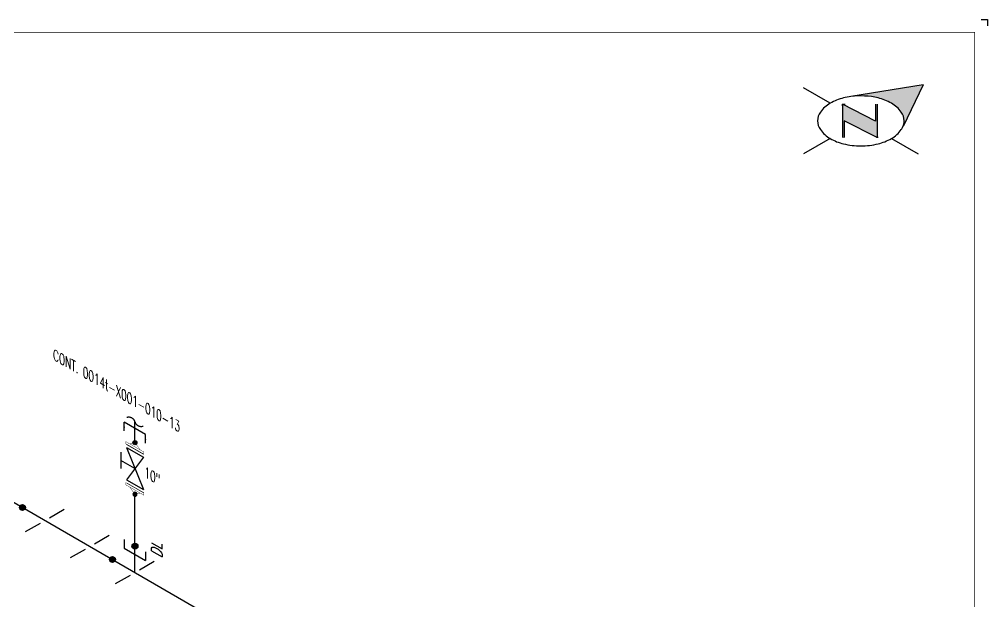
# Model space of a CAD drawing. Header units: inches. Extents: x 0 to 17.2, y 0 to 11.2.
# Drawn here: x 7.93 to 17.25, y 5.65 to 11.25 of the extents above; entities that cross this region are included whole.
import ezdxf

# ---------------------------------------------------------------- set-up
doc = ezdxf.new("R2010")
doc.units = ezdxf.units.IN
doc.header["$MEASUREMENT"] = 0
doc.linetypes.add('HIDDEN2', pattern=[0.1875, 0.125, -0.0625])
for name, color, linetype in [('3', 1, 'Continuous'), ('BORDER', 3, 'Continuous'), ('COMP', 1, 'Continuous'), ('Continuation', 7, 'Continuous'), ('DL', 20, 'Continuous'), ('FITTINGS', 4, 'Continuous'), ('PIPE-ANNO', 150, 'HIDDEN2'), ('TEXT', 7, 'Continuous'), ('UNAS.PIPE', 251, 'Continuous'), ('WELD POINTS', 41, 'Continuous'), ('Welds', 7, 'Continuous')]:
    doc.layers.add(name, color=color, linetype=linetype)
doc.layers.add('PIPE', color=7, linetype='Continuous', lineweight=30)
doc.styles.add('ISO30', font='simplex.shx', dxfattribs={"width": 0.85, "oblique": 30, "height": 0.075})
doc.styles.add('PART_Standard', font='romans', dxfattribs={"width": 0.8, "height": 0.09})
doc.styles.add('Richmond', font='arial.ttf')
doc.dimstyles.new('Richmond', dxfattribs={"dimtxt": 0.18, "dimasz": 0.18, "dimexe": 0.18, "dimexo": 0.0625, "dimgap": 0.09, "dimtad": 0, "dimtih": 1, "dimtoh": 1, "dimdec": 4, "dimzin": 0, "dimdsep": 46, "dimtxsty": 'Richmond', "dimcen": 0.09, "dimadec": 0, "dimazin": 0, "dimtfac": 1, "dimtdec": 4, "dimtofl": 0, "dimtmove": 0, "dimatfit": 3, "dimfxl": 1, "dimtolj": 1, "dimtzin": 0, "dimarcsym": 0})

# ---------------------------------------------------------------- blocks, each defined once
blk = doc.blocks.new('north2')
at = {"layer": 'BORDER'}
for points in [[(-0.706, -0.7673, -0.156851), (-0.679, -0.8512, -0.095667), (-0.6893, -0.9048), (-0.4945, -0.5044), (-1.1905, -0.6173, -0.092194), (-0.9281, -0.6306, -0.072341), (-0.8009, -0.6813, -0.106617)], [(-0.9381, -1.0109), (-0.9364, -1.0092), (-0.9364, -0.6907), (-0.9524, -0.6907), (-0.9524, -0.8533), (-1.2701, -0.6907), (-1.2701, -0.7067), (-1.2701, -1.0118), (-1.254, -1.0118), (-1.254, -0.8492)]]:
    blk.add_hatch(color=7, dxfattribs=at).paths.add_polyline_path(points)
at = {"layer": 'BORDER', "color": 7}
for p, q in [((-1.3895, -0.6813), (-1.6462, -0.5331)), ((-0.4945, -0.5044), (-1.1905, -0.6173)), ((-0.4945, -0.5044), (-0.6893, -0.9048)), ((-1.2701, -0.6907), (-1.2701, -1.0118)), ((-0.9524, -0.8533), (-1.2701, -0.6907)), ((-1.2701, -0.7067), (-1.2701, -0.6907)), ((-1.262, -0.6907), (-1.246, -0.6907)), ((-0.9524, -0.6907), (-0.9524, -0.8533)), ((-0.9364, -0.6907), (-0.9364, -1.0118)), ((-0.9364, -1.0118), (-1.254, -0.8492)), ((-1.254, -0.8492), (-1.254, -1.0118)), ((-1.3895, -1.0211), (-1.6462, -1.1694)), ((-1.2603, -1.0109), (-1.262, -1.0092)), ((-0.9283, -1.0118), (-0.9444, -1.0118)), ((-0.8009, -1.0211), (-0.5441, -1.1694))]:
    blk.add_line(p, q, dxfattribs=at)
for centre, radius, start, end in [((-1.1517, -1.0932), 0.4756, 103.44948, 120), ((-1.0952, -1.3294), 0.7185, 97.62035, 103.44948), ((-1.0952, -1.3294), 0.7185, 76.55052, 97.62035), ((-1.0387, -1.0932), 0.4756, 60, 76.55052), ((-1.2376, -0.9443), 0.3037, 120, 144.34287), ((-0.9527, -0.9443), 0.3037, 35.65713, 60), ((-1.3674, -0.8512), 0.144, 144.34287, 180), ((-0.823, -0.8512), 0.144, 360, 35.65713), ((-1.3674, -0.8512), 0.144, 180, 215.65713), ((-0.823, -0.8512), 0.144, 324.34287, 337.55468), ((-0.823, -0.8512), 0.144, 337.57958, 360), ((-1.2376, -0.7582), 0.3037, 215.65713, 240), ((-1.1517, -0.6093), 0.4756, 240, 256.55052), ((-1.0387, -0.6093), 0.4756, 283.44948, 300), ((-0.9527, -0.7582), 0.3037, 300, 324.34287), ((-1.0952, -0.373), 0.7185, 256.55052, 270), ((-1.0952, -0.373), 0.7185, 270, 283.44948)]:
    blk.add_arc(centre, radius, start, end, dxfattribs=at)
blk = doc.blocks.new('A$C6804a2e5')
blk.add_blockref('north2', (0, 0))
blk = doc.blocks.new('A$C860dd1f6')
at = {"layer": 'PIPE'}
blk.add_blockref('A$C6804a2e5', (0, 0), dxfattribs=at)
blk = doc.blocks.new('Border')
at = {"layer": 'BORDER', "const_width": 0.005}
blk.add_lwpolyline([(0.25, 0.25), (17.25, 0.25), (17.25, 11.25), (0.25, 11.25)], close=True, dxfattribs=at)
blk = doc.blocks.new('4_SUPPORT_I-BEAM_30')
at = {"color": 0, "linetype": 'ByBlock', "lineweight": -2}
for p, q in [((-0.0435, 0.0251), (-0.1857, 0.1072)), ((0.1857, -0.1072), (0.0435, -0.0251))]:
    blk.add_line(p, q, dxfattribs=at)
blk = doc.blocks.new('2_WELD_SINGLE_00')
at = {"linetype": 'ByBlock', "lineweight": -2}
h = blk.add_hatch(color=0, dxfattribs=at)
edge = h.paths.add_edge_path()
edge.add_arc((0, 0), 0.0286, 0, 360)
at = {"color": 0, "linetype": 'ByBlock', "lineweight": -2}
blk.add_circle((0, 0), 0.0286, dxfattribs=at)
blk = doc.blocks.new('1_BREAK-PIPE_PIPE_00')
at = {"color": 0, "linetype": 'ByBlock', "lineweight": -2}
for centre, major_axis in [((-0.03, 0.092), (0, -0.101)), ((0.03, -0.092), (0, 0.101))]:
    blk.add_ellipse(centre, major_axis=major_axis, ratio=0.711978, start_param=0.427466, end_param=3.141593, dxfattribs=at)
blk = doc.blocks.new('1_Tilde_30')
at = {"layer": 'PIPE-ANNO', "xscale": -0.5000000000000001, "yscale": 0.5000000000000001, "zscale": 0.5000000000000001, "rotation": 114.4010914305396}
blk.add_blockref('1_BREAK-PIPE_PIPE_00', (0, 0), dxfattribs=at)
blk = doc.blocks.new('1_Cont_330')
at = {"layer": 'Continuation', "style": 'PART_Standard', "oblique": 330, "width": 0.8}
blk.add_attdef('CONT.', (0, 0), '', height=0.09, rotation=330, dxfattribs=at)
blk = doc.blocks.new('DL_Vert_30')
at = {"layer": 'DL', "style": 'ISO30', "oblique": 30, "width": 0.85}
blk.add_text('DL', height=0.1, rotation=90, dxfattribs=at).set_placement((0, 0))
blk = doc.blocks.new('3_VALVE_FLANGE_GATE_30')
at = {"color": 0, "linetype": 'ByBlock', "lineweight": -2}
blk.add_wipeout([(-0.1624, -0.1875), (-0.1353, -0.1719), (0, 0), (0.1353, -0.0156), (0.1624, 0), (0.1624, 0.1875), (0.1353, 0.1719), (0, 0), (-0.1353, 0.0156), (-0.1624, 0)], dxfattribs=at)
for p, q in [((0.0677, 0.1953), (-0.0677, 0.1172)), ((0.1624, 0.1875), (0.1624, 0)), ((0.1353, 0.1719), (-0.1353, -0.1719)), ((0, 0), (0, 0.1563)), ((0.1353, 0.1719), (0.1353, -0.0156)), ((-0.1624, 0), (-0.1624, -0.1875)), ((-0.1353, 0.0156), (-0.1353, -0.1719)), ((0.1353, -0.0156), (-0.1353, 0.0156))]:
    blk.add_line(p, q, dxfattribs=at)
blk = doc.blocks.new('1_Text_330')
at = {"layer": 'TEXT', "style": 'PART_Standard', "oblique": 330, "width": 0.8}
blk.add_attdef('3/4"', (0, 0), '', height=0.09, rotation=330, dxfattribs=at)
blk = doc.blocks.new('AM9A04')
at = {"linetype": 'Continuous', "const_width": 0.01}
blk.add_lwpolyline([(0, -0.289), (0, 0.289), (-0.05, 0.318), (-0.05, -0.26)], close=True, dxfattribs=at)
at = {"const_width": 0.01}
blk.add_lwpolyline([(-0.05, -0.144), (-0.15, 0.087), (-0.05, 0.202)], dxfattribs=at)
blk = doc.blocks.new('A09')
at = {"layer": 'Welds'}
h = blk.add_hatch(color=256, dxfattribs=at)
h.dxf.hatch_style = 1
h.paths.add_polyline_path([(-0.03, 0, 1), (0.03, 0, 1)])
blk.add_circle((0, 0), 0.03, dxfattribs=at)
blk = doc.blocks.new('*U14')
blk.add_wipeout([(0.052, -0.03), (0.0173, -0.07), (0.0173, -0.1101), (0, -0.1001), (0, 0.1001), (0.0173, 0.0901), (0.0173, 0.05)]).dxf.layer = 'COMP'
at = {"layer": '3', "xscale": 0.65, "yscale": 0.65, "zscale": 0.65}
blk.add_blockref('A09', (0.052, -0.03), dxfattribs=at)
at = {"layer": 'COMP', "xscale": 0.3466300616258731, "yscale": 0.3466300616258731, "zscale": 0.3466300616258731, "rotation": 180}
blk.add_blockref('AM9A04', (0, 0), dxfattribs=at)
blk = doc.blocks.new('*U54')
at = {"color": 20, "linetype": 'ByBlock', "ltscale": 0.7}
blk.add_line((-0.1026, 0.1218), (0.1026, 0.0032), dxfattribs=at)
for points in [[(-0.1026, 0.2044), (-0.1026, 0.1218)], [(0.1026, 0.0858), (0.1026, 0.0032)]]:
    blk.add_leader(points, dimstyle='Richmond', override={"dimasz": 0.04, "dimgap": 0.09, "dimtad": 0}, dxfattribs=at)

msp = doc.modelspace()

# ---------------------------------------------------------------- linework, layer by layer
for p, q in [((17.1875, 11.25), (17.25, 11.25)), ((17.25, 11.25), (17.25, 11.1875))]:
    msp.add_line(p, q)
at = {"layer": 'PIPE'}
for p, q in [((5.4228, 8.0233), (14.807, 2.6053)), ((9.0458, 5.9315), (9.0458, 7.119))]:
    msp.add_line(p, q, dxfattribs=at)
at = {"layer": 'UNAS.PIPE'}
msp.add_line((9.0458, 7.119), (9.0458, 7.3799), dxfattribs=at)

# ---------------------------------------------------------------- block references
at = {"xscale": -1}
msp.add_blockref('1_Tilde_30', (9.0458, 7.3799), dxfattribs=at)
msp.add_blockref('DL_Vert_30', (9.3065, 6.068))
at = {"layer": 'BORDER'}
for name, p in [('Border', (-0.125, -0.125)), ('A$C860dd1f6', (17.125, 11.125))]:
    msp.add_blockref(name, p, dxfattribs=at)
at = {"layer": 'Continuation'}
msp.add_blockref('1_Cont_330', (8.2587, 7.98), dxfattribs=at).add_auto_attribs({'CONT.': 'CONT. 0014t-X001-010-13'})
at = {"layer": 'DL', "rotation": 179.9999999999963}
msp.add_blockref('*U54', (9.0458, 7.3799), dxfattribs=at)
at = {"layer": 'DL'}
msp.add_blockref('*U54', (9.0458, 6.0434), dxfattribs=at)
at = {"layer": 'FITTINGS', "xscale": -1}
for p in [(8.1798, 6.4315), (8.6128, 6.1815), (9.0458, 5.9315)]:
    msp.add_blockref('4_SUPPORT_I-BEAM_30', p, dxfattribs=at)
at = {"layer": 'WELD POINTS'}
for p in [(7.9633, 6.5565), (9.0458, 6.184), (8.8293, 6.0565)]:
    msp.add_blockref('2_WELD_SINGLE_00', p, dxfattribs=at)

# ---------------------------------------------------------------- next in the draw order: block references
at = {"layer": 'FITTINGS', "rotation": 59.99999999999999}
msp.add_blockref('3_VALVE_FLANGE_GATE_30', (9.0458, 6.9315), dxfattribs=at)

# ---------------------------------------------------------------- next in the draw order: block references
at = {"layer": 'TEXT'}
msp.add_blockref('1_Text_330', (9.1382, 6.8505), dxfattribs=at).add_auto_attribs({'3/4"': '10"'})

# ---------------------------------------------------------------- next in the draw order: wipeouts: each hides what was drawn before it
msp.add_wipeout([(9.0458, 7.179), (8.9938, 7.169), (8.9591, 7.189), (8.9591, 7.169), (9.1325, 7.069), (9.1325, 7.089), (9.0978, 7.109)]).dxf.layer = 'UNAS.PIPE'

# ---------------------------------------------------------------- next in the draw order: hatches: boundary and pattern name
at = {"layer": 'UNAS.PIPE'}
h = msp.add_hatch(color=256, dxfattribs=at)
h.dxf.hatch_style = 1
h.paths.add_polyline_path([(9.0653, 7.179, 1), (9.0263, 7.179, 1)])

# ---------------------------------------------------------------- next in the draw order: linework, layer by layer
msp.add_circle((9.0458, 7.179), 0.0195, dxfattribs=at)

# ---------------------------------------------------------------- next in the draw order: block references
at = {"layer": 'COMP', "ltscale": 0.65, "xscale": -1, "rotation": 59.99999999999987}
msp.add_blockref('*U14', (9.0458, 6.744), dxfattribs=at)
at = {"layer": 'UNAS.PIPE', "xscale": -0.3466300616258731, "yscale": 0.3466300616258731, "zscale": 0.3466300616258731, "rotation": 59.99999999999987}
msp.add_blockref('AM9A04', (9.0458, 7.119), dxfattribs=at)

doc.saveas('drawing.dxf')
